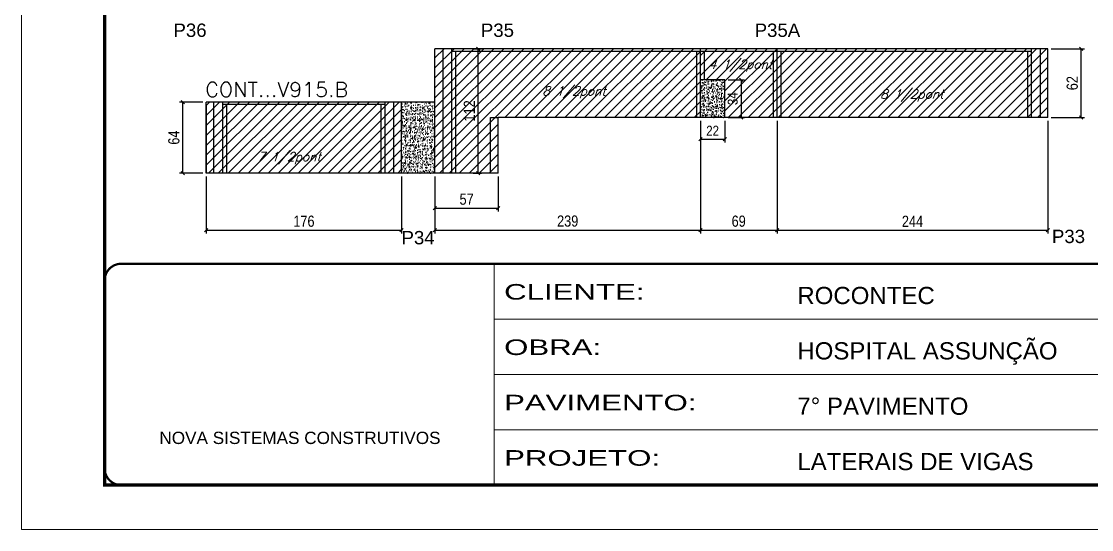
# Model space of a CAD drawing. Extents: x -20960 to -5926, y -2106 to 21915.
# Drawn here: x -10608 to -9645, y 15123 to 15580 of the extents above; entities that cross this region are included whole.
import ezdxf

# ---------------------------------------------------------------- set-up
doc = ezdxf.new("R2010")
doc.units = 0
doc.linetypes.add('CONTINUO', pattern=[0])
doc.linetypes.add('DASHED', pattern=[0.75, 0.5, -0.25])
for name, color, linetype in [('5', 5, 'Continuous'), ('COTA', 241, 'Continuous'), ('Painéis', 200, 'Continuous'), ('Reaproveitamento', 251, 'Continuous'), ('SARR_2.2x7', 40, 'Continuous'), ('SARR_3.5x7', 81, 'Continuous'), ('texto', 7, 'Continuous')]:
    doc.layers.add(name, color=color, linetype=linetype)
for name, color, linetype, lineweight in [('Folhas', 255, 'Continuous', 9), ('SARRAFO DE PRESSAO', 251, 'DASHED', 9), ('Texto Seção', 7, 'Continuous', 15)]:
    doc.layers.add(name, color=color, linetype=linetype, lineweight=lineweight)
doc.styles.add('ARIAL', font='arial.ttf')
doc.styles.add('COTA TECNICA', font='techl___.ttf', dxfattribs={"height": 10})
doc.styles.add('COTA TECNICA-50', font='techl___.ttf', dxfattribs={"height": 9})
doc.styles.add('REGUA-120', font='ROMANS.shx', dxfattribs={"height": 15})
doc.styles.add('Romans', font='romans.shx')
doc.styles.get("Standard").update_dxf_attribs({"font": 'arial.ttf'})
doc.styles.add('Tecnologia', font='')
doc.styles.get('Tecnologia').set_extended_font_data('Forgotten Futurist')
doc.dimstyles.new('COTA PAINEL-50', dxfattribs={"dimtxt": 9, "dimasz": 3, "dimexe": 3, "dimexo": 3, "dimgap": 3, "dimtad": 1, "dimdec": 1, "dimzin": 12, "dimdsep": 46, "dimtxsty": 'COTA TECNICA-50', "dimblk1": 'OBLIQUE', "dimblk2": 'OBLIQUE', "dimsah": 1, "dimcen": 0.9, "dimclrd": 4, "dimclre": 4, "dimclrt": 240, "dimadec": 1, "dimazin": 3, "dimtfac": 1, "dimtdec": 1, "dimtmove": 0, "dimatfit": 3, "dimfxl": 1, "dimtolj": 1, "dimtzin": 12, "dimarcsym": 0})
doc.dimstyles.new('PAINEL', dxfattribs={"dimtxt": 10, "dimasz": 3, "dimexe": 3, "dimexo": 3, "dimgap": 3, "dimtad": 1, "dimdec": 1, "dimzin": 12, "dimdsep": 46, "dimtxsty": 'COTA TECNICA', "dimblk1": 'OBLIQUE', "dimblk2": 'OBLIQUE', "dimsah": 1, "dimcen": 0.9, "dimclrd": 4, "dimclre": 4, "dimclrt": 240, "dimadec": 1, "dimazin": 3, "dimtfac": 1, "dimtdec": 1, "dimtmove": 0, "dimatfit": 3, "dimfxl": 1, "dimtolj": 1, "dimtzin": 12, "dimarcsym": 0})

# ---------------------------------------------------------------- blocks, each defined once
blk = doc.blocks.new('9999999999')
at = {"color": 30, "linetype": 'CONTINUO'}
for p, q in [((98564.56, 34230.21), (98564.56, 34429.45)), ((98564.56, 34379.64), (99583.98, 34379.64)), ((98564.56, 34329.83), (99487.98, 34329.83)), ((98564.56, 34280.02), (99487.98, 34280.02))]:
    blk.add_line(p, q, dxfattribs=at)
at = {"color": 30, "linetype": 'CONTINUO', "const_width": 2}
blk.add_lwpolyline([(99583.98, 34230.21), (99583.98, 34414.45, 0.414214), (99568.98, 34429.45), (98228.98, 34429.45, 0.414214), (98213.98, 34414.45), (98213.98, 34245.21, 0.414214), (98228.98, 34230.21), (99583.98, 34230.21)], format="xyb", dxfattribs=at)
at = {"layer": 'Folhas'}
blk.add_lwpolyline([(98138.98, 34190.21), (99623.98, 34190.21), (99623.98, 35240.21), (98138.98, 35240.21)], close=True, dxfattribs=at)
at = {"layer": 'Folhas', "color": 30, "const_width": 3}
blk.add_lwpolyline([(98213.98, 34230.21), (99583.98, 34230.21), (99583.98, 35200.21), (98213.98, 35200.21)], close=True, dxfattribs=at)
at = {"color": 7, "linetype": 'Continuous', "ltscale": 5, "style": 'ARIAL'}
for s, height, p in [('ROCONTEC', 15.483, (98837.68, 34393.13)), ('HOSPITAL ASSUNÇÃO', 15.4829, (98837.68, 34343.32)), ('7° PAVIMENTO', 15.4829, (98837.68, 34293.51)), ('NOVA SISTEMAS CONSTRUTIVOS', 11.0592, (98263.19, 34267.21)), ('LATERAIS DE VIGAS', 15.4829, (98837.68, 34243.7))]:
    blk.add_text(s, height=height, dxfattribs=at).set_placement(p)
at = {"layer": 'Folhas', "color": 7, "style": 'Tecnologia', "width": 1.5}
for s, p in [('CLIENTE:', (98573.65, 34397.17)), ('OBRA:', (98573.65, 34347.31)), ('PAVIMENTO:', (98573.65, 34297.5)), ('PROJETO:', (98573.65, 34247.69))]:
    blk.add_text(s, height=14, dxfattribs=at).set_placement(p)
blk = doc.blocks.new('_Oblique')
at = {"color": 0, "linetype": 'ByBlock', "lineweight": -2}
blk.add_line((-0.5, -0.5), (0.5, 0.5), dxfattribs=at)
blk = doc.blocks.new('*D470')
at = {"layer": 'COTA', "color": 4, "linetype": 'ByBlock', "lineweight": -2, "transparency": 16777216}
for p, q in [((-9681.09, 15555.27), (-9651.11, 15555.27)), ((-9654.11, 15493.27), (-9654.11, 15555.27)), ((-9681.09, 15493.27), (-9651.11, 15493.27))]:
    blk.add_line(p, q, dxfattribs=at)
at = {"layer": 'Defpoints', "color": 0, "linetype": 'ByBlock', "transparency": 16777216}
for p in [(-9684.09, 15555.27), (-9654.11, 15555.27), (-9684.09, 15493.27)]:
    blk.add_point(p, dxfattribs=at)
at = {"layer": 'COTA', "color": 4, "linetype": 'ByBlock', "lineweight": -2, "transparency": 16777216, "xscale": 3, "yscale": 3, "zscale": 3}
for p, rotation in [((-9654.11, 15555.27), 90), ((-9654.11, 15493.27), 270)]:
    blk.add_blockref('_Oblique', p, dxfattribs=dict(at, rotation=rotation))
at = {"layer": 'COTA', "color": 240, "linetype": 'ByBlock', "transparency": 16777216, "insert": (-9662.22, 15524.27), "char_height": 10, "attachment_point": 5, "rotation": 90, "style": 'COTA TECNICA'}
blk.add_mtext('\\A1;62', dxfattribs=at)
blk = doc.blocks.new('*D472')
at = {"layer": 'COTA', "color": 4, "lineweight": -2, "transparency": 16777216}
for p, q in [((-10442.09, 15440.27), (-10442.09, 15388.87)), ((-10266.09, 15440.27), (-10266.09, 15388.87)), ((-10442.09, 15391.87), (-10266.09, 15391.87))]:
    blk.add_line(p, q, dxfattribs=at)
at = {"layer": 'Defpoints', "color": 0, "transparency": 16777216}
for p in [(-10442.09, 15443.27), (-10266.09, 15443.27), (-10266.09, 15391.87)]:
    blk.add_point(p, dxfattribs=at)
at = {"layer": 'COTA', "color": 4, "lineweight": -2, "transparency": 16777216, "xscale": 3, "yscale": 3, "zscale": 3, "rotation": 180}
blk.add_blockref('_Oblique', (-10442.09, 15391.87), dxfattribs=at)
at = {"layer": 'COTA', "color": 4, "lineweight": -2, "transparency": 16777216, "xscale": 3, "yscale": 3, "zscale": 3}
blk.add_blockref('_Oblique', (-10266.09, 15391.87), dxfattribs=at)
at = {"layer": 'COTA', "color": 240, "transparency": 16777216, "insert": (-10354.09, 15399.97), "char_height": 10, "attachment_point": 5, "style": 'COTA TECNICA'}
blk.add_mtext('\\A1;176', dxfattribs=at)
blk = doc.blocks.new('*D523')
at = {"layer": 'COTA', "color": 4, "lineweight": -2, "ltscale": 25, "transparency": 16777216}
for p, q in [((-10445.09, 15507.27), (-10466.05, 15507.27)), ((-10463.05, 15443.27), (-10463.05, 15507.27)), ((-10445.09, 15443.27), (-10466.05, 15443.27))]:
    blk.add_line(p, q, dxfattribs=at)
at = {"layer": 'Defpoints', "color": 0, "ltscale": 25, "transparency": 16777216}
for p in [(-10463.05, 15507.27), (-10442.09, 15507.27), (-10442.09, 15443.27)]:
    blk.add_point(p, dxfattribs=at)
at = {"layer": 'COTA', "color": 4, "lineweight": -2, "ltscale": 25, "transparency": 16777216, "xscale": 3, "yscale": 3, "zscale": 3}
for p, rotation in [((-10463.05, 15507.27), 90), ((-10463.05, 15443.27), 270)]:
    blk.add_blockref('_Oblique', p, dxfattribs=dict(at, rotation=rotation))
at = {"layer": 'COTA', "color": 240, "ltscale": 25, "transparency": 16777216, "insert": (-10471.16, 15475.27), "char_height": 10, "attachment_point": 5, "rotation": 90, "style": 'COTA TECNICA'}
blk.add_mtext('\\A1;64', dxfattribs=at)
blk = doc.blocks.new('*D524')
at = {"layer": 'COTA', "color": 4, "lineweight": -2, "ltscale": 25, "transparency": 16777216}
for p, q in [((-9997.09, 15490.27), (-9997.09, 15388.87)), ((-10236.09, 15440.27), (-10236.09, 15388.87)), ((-10236.09, 15391.87), (-9997.09, 15391.87))]:
    blk.add_line(p, q, dxfattribs=at)
at = {"layer": 'Defpoints', "color": 0, "ltscale": 25, "transparency": 16777216}
for p in [(-9997.09, 15493.27), (-10236.09, 15443.27), (-9997.09, 15391.87)]:
    blk.add_point(p, dxfattribs=at)
at = {"layer": 'COTA', "color": 4, "lineweight": -2, "ltscale": 25, "transparency": 16777216, "xscale": 3, "yscale": 3, "zscale": 3, "rotation": 180}
blk.add_blockref('_Oblique', (-10236.09, 15391.87), dxfattribs=at)
at = {"layer": 'COTA', "color": 4, "lineweight": -2, "ltscale": 25, "transparency": 16777216, "xscale": 3, "yscale": 3, "zscale": 3}
blk.add_blockref('_Oblique', (-9997.09, 15391.87), dxfattribs=at)
at = {"layer": 'COTA', "color": 240, "ltscale": 25, "transparency": 16777216, "insert": (-10116.59, 15400.12), "char_height": 10, "attachment_point": 5, "style": 'COTA TECNICA'}
blk.add_mtext('\\A1;239', dxfattribs=at)
blk = doc.blocks.new('*D525')
at = {"layer": 'COTA', "color": 4, "lineweight": -2, "ltscale": 25, "transparency": 16777216}
for p, q in [((-9997.09, 15490.27), (-9997.09, 15388.87)), ((-9928.09, 15490.27), (-9928.09, 15388.87)), ((-9997.09, 15391.87), (-9928.09, 15391.87))]:
    blk.add_line(p, q, dxfattribs=at)
at = {"layer": 'Defpoints', "color": 0, "ltscale": 25, "transparency": 16777216}
for p in [(-9997.09, 15493.27), (-9928.09, 15493.27), (-9928.09, 15391.87)]:
    blk.add_point(p, dxfattribs=at)
at = {"layer": 'COTA', "color": 4, "lineweight": -2, "ltscale": 25, "transparency": 16777216, "xscale": 3, "yscale": 3, "zscale": 3, "rotation": 180}
blk.add_blockref('_Oblique', (-9997.09, 15391.87), dxfattribs=at)
at = {"layer": 'COTA', "color": 4, "lineweight": -2, "ltscale": 25, "transparency": 16777216, "xscale": 3, "yscale": 3, "zscale": 3}
blk.add_blockref('_Oblique', (-9928.09, 15391.87), dxfattribs=at)
at = {"layer": 'COTA', "color": 240, "ltscale": 25, "transparency": 16777216, "insert": (-9962.59, 15400), "char_height": 10, "attachment_point": 5, "style": 'COTA TECNICA'}
blk.add_mtext('\\A1;69', dxfattribs=at)
blk = doc.blocks.new('*D526')
at = {"layer": 'COTA', "color": 4, "lineweight": -2, "ltscale": 25, "transparency": 16777216}
for p, q in [((-9928.09, 15490.27), (-9928.09, 15388.87)), ((-9684.09, 15490.27), (-9684.09, 15388.87)), ((-9928.09, 15391.87), (-9684.09, 15391.87))]:
    blk.add_line(p, q, dxfattribs=at)
at = {"layer": 'Defpoints', "color": 0, "ltscale": 25, "transparency": 16777216}
for p in [(-9928.09, 15493.27), (-9684.09, 15493.27), (-9684.09, 15391.87)]:
    blk.add_point(p, dxfattribs=at)
at = {"layer": 'COTA', "color": 4, "lineweight": -2, "ltscale": 25, "transparency": 16777216, "xscale": 3, "yscale": 3, "zscale": 3, "rotation": 180}
blk.add_blockref('_Oblique', (-9928.09, 15391.87), dxfattribs=at)
at = {"layer": 'COTA', "color": 4, "lineweight": -2, "ltscale": 25, "transparency": 16777216, "xscale": 3, "yscale": 3, "zscale": 3}
blk.add_blockref('_Oblique', (-9684.09, 15391.87), dxfattribs=at)
at = {"layer": 'COTA', "color": 240, "ltscale": 25, "transparency": 16777216, "insert": (-9806.09, 15399.94), "char_height": 10, "attachment_point": 5, "style": 'COTA TECNICA'}
blk.add_mtext('\\A1;244', dxfattribs=at)
blk = doc.blocks.new('*D527')
at = {"layer": 'COTA', "color": 4, "lineweight": -2, "ltscale": 25, "transparency": 16777216}
for p, q in [((-10236.09, 15440.27), (-10236.09, 15408.7)), ((-10179.09, 15440.27), (-10179.09, 15408.7)), ((-10236.09, 15411.7), (-10179.09, 15411.7))]:
    blk.add_line(p, q, dxfattribs=at)
at = {"layer": 'Defpoints', "color": 0, "ltscale": 25, "transparency": 16777216}
for p in [(-10236.09, 15443.27), (-10179.09, 15443.27), (-10179.09, 15411.7)]:
    blk.add_point(p, dxfattribs=at)
at = {"layer": 'COTA', "color": 4, "lineweight": -2, "ltscale": 25, "transparency": 16777216, "xscale": 3, "yscale": 3, "zscale": 3, "rotation": 180}
blk.add_blockref('_Oblique', (-10236.09, 15411.7), dxfattribs=at)
at = {"layer": 'COTA', "color": 4, "lineweight": -2, "ltscale": 25, "transparency": 16777216, "xscale": 3, "yscale": 3, "zscale": 3}
blk.add_blockref('_Oblique', (-10179.09, 15411.7), dxfattribs=at)
at = {"layer": 'COTA', "color": 240, "ltscale": 25, "transparency": 16777216, "insert": (-10207.59, 15419.81), "char_height": 10, "attachment_point": 5, "style": 'COTA TECNICA'}
blk.add_mtext('\\A1;57', dxfattribs=at)
blk = doc.blocks.new('*D473')
at = {"layer": 'COTA', "color": 4, "lineweight": -2, "ltscale": 25, "transparency": 16777216}
for p, q in [((-10201.81, 15555.27), (-10194.09, 15555.27)), ((-10197.09, 15443.27), (-10197.09, 15555.27)), ((-10201.81, 15443.27), (-10194.09, 15443.27))]:
    blk.add_line(p, q, dxfattribs=at)
at = {"layer": 'Defpoints', "color": 0, "ltscale": 25, "transparency": 16777216}
for p in [(-10204.81, 15555.27), (-10197.09, 15555.27), (-10204.81, 15443.27)]:
    blk.add_point(p, dxfattribs=at)
at = {"layer": 'COTA', "color": 4, "lineweight": -2, "ltscale": 25, "transparency": 16777216, "xscale": 3, "yscale": 3, "zscale": 3}
for p, rotation in [((-10197.09, 15555.27), 90), ((-10197.09, 15443.27), 270)]:
    blk.add_blockref('_Oblique', p, dxfattribs=dict(at, rotation=rotation))
at = {"layer": 'COTA', "color": 240, "ltscale": 25, "transparency": 16777216, "insert": (-10205.15, 15499.27), "char_height": 10, "attachment_point": 5, "rotation": 90, "style": 'COTA TECNICA'}
blk.add_mtext('\\A1;112', dxfattribs=at)
blk = doc.blocks.new('*D509')
at = {"layer": 'COTA', "color": 4, "lineweight": -2, "transparency": 16777216}
for p, q in [((-9972.09, 15527.27), (-9957.28, 15527.27)), ((-9960.28, 15527.27), (-9960.28, 15493.27)), ((-9972.09, 15493.27), (-9957.28, 15493.27))]:
    blk.add_line(p, q, dxfattribs=at)
at = {"layer": 'Defpoints', "color": 0, "transparency": 16777216}
for p in [(-9975.09, 15527.27), (-9975.09, 15493.27), (-9960.28, 15493.27)]:
    blk.add_point(p, dxfattribs=at)
at = {"layer": 'COTA', "color": 4, "lineweight": -2, "transparency": 16777216, "xscale": 3, "yscale": 3, "zscale": 3}
for p, rotation in [((-9960.28, 15527.27), 90), ((-9960.28, 15493.27), 270)]:
    blk.add_blockref('_Oblique', p, dxfattribs=dict(at, rotation=rotation))
at = {"layer": 'COTA', "color": 240, "transparency": 16777216, "insert": (-9967.98, 15510.27), "char_height": 9, "attachment_point": 5, "rotation": 90, "style": 'COTA TECNICA-50'}
blk.add_mtext('\\A1;34', dxfattribs=at)
blk = doc.blocks.new('*D510')
at = {"layer": 'COTA', "color": 4, "lineweight": -2, "transparency": 16777216}
for p, q in [((-9997.09, 15490.27), (-9997.09, 15470.93)), ((-9975.09, 15490.27), (-9975.09, 15470.93)), ((-9997.09, 15473.93), (-9975.09, 15473.93))]:
    blk.add_line(p, q, dxfattribs=at)
at = {"layer": 'Defpoints', "color": 0, "transparency": 16777216}
for p in [(-9997.09, 15493.27), (-9975.09, 15493.27), (-9975.09, 15473.93)]:
    blk.add_point(p, dxfattribs=at)
at = {"layer": 'COTA', "color": 4, "lineweight": -2, "transparency": 16777216, "xscale": 3, "yscale": 3, "zscale": 3, "rotation": 180}
blk.add_blockref('_Oblique', (-9997.09, 15473.93), dxfattribs=at)
at = {"layer": 'COTA', "color": 4, "lineweight": -2, "transparency": 16777216, "xscale": 3, "yscale": 3, "zscale": 3}
blk.add_blockref('_Oblique', (-9975.09, 15473.93), dxfattribs=at)
at = {"layer": 'COTA', "color": 240, "transparency": 16777216, "insert": (-9986.09, 15481.43), "char_height": 9, "attachment_point": 5, "style": 'COTA TECNICA-50'}
blk.add_mtext('\\A1;22', dxfattribs=at)

msp = doc.modelspace()

# ---------------------------------------------------------------- hatches: boundary and pattern name
at = {"layer": 'COTA', "linetype": 'ByBlock'}
h = msp.add_hatch(dxfattribs=at)
h.set_pattern_fill('AR-CONC', color=256, scale=0.03)
h.set_pattern_definition([(50, (9279.7323, 11208.6845), (5.4655401, -0.4781726), [0.5715, -6.2865]), (355, (9279.7323, 11208.6845), (-1.0573026, 5.7317054), [0.4572, -5.0292175]), (100.451445, (9280.188, 11208.6447), (4.4082374, 5.2535326), [0.4857003, -5.3427073]), (46.1842, (9279.732, 11210.2085), (8.1323712, -1.2612698), [0.85725, -9.42975]), (96.635558, (9280.41, 11210.1034), (7.122124, 7.4227837), [0.7285507, -8.0140682]), (351.18415, (9279.732, 11210.2085), (7.122124, 7.4227837), [0.685799, -7.543792]), (21, (9280.4943, 11209.8275), (4.5484317, -3.0679559), [0.5715, -6.2865]), (326, (9280.4943, 11209.8275), (1.8540609, 5.525639), [0.4572, -5.0292]), (71.451445, (9280.8733, 11209.572), (6.4024926, 2.457683), [0.4857003, -5.3426981]), (37.5, (9279.7323, 11208.6845), (0.0926581, 2.53665117), [0, -4.96824, 0, -5.1054, 0, -5.04825]), (7.5, (9279.7323, 11208.6845), (2.00458988, 3.00541724), [0, -2.91084, 0, -4.85394, 0, -1.92405]), (327.5, (9278.033, 11208.6845), (4.06771786, -0.17186232), [0, -1.905, 0, -5.9436, 0, -7.8867]), (317.5, (9277.271, 11208.6845), (4.44387544, 0.7627947), [0, -2.4765, 0, -3.94716, 0, -5.6007])])
h.paths.add_polyline_path([(-9975.09, 15527.27), (-9997.09, 15527.27), (-9997.09, 15493.27), (-9975.09, 15493.27)])
h = msp.add_hatch(dxfattribs=at)
h.set_pattern_fill('AR-CONC', color=256, scale=0.03)
h.set_pattern_definition([(50, (-147787.1466, -14905.826), (5.46554007, -0.47817257), [0.5715, -6.2865]), (355, (-147787.1466, -14905.826), (-1.05730264, 5.73170536), [0.4572, -5.02921753]), (100.4514447, (-147786.691, -14905.8657), (4.40823741, 5.25353256), [0.48570026, -5.34270734]), (46.1842, (-147787.1466, -14904.302), (8.13237123, -1.26126984), [0.85725, -9.42975]), (96.6355576, (-147786.469, -14904.407), (7.122124, 7.42278374), [0.7285507, -8.01406824]), (351.184151, (-147787.147, -14904.302), (7.122124, 7.42278374), [0.685799, -7.54379196]), (21, (-147786.3846, -14904.683), (4.54843174, -3.06795595), [0.5715, -6.2865]), (326, (-147786.3846, -14904.683), (1.85406085, 5.52563898), [0.4572, -5.0292]), (71.451445, (-147786.0055, -14904.9385), (6.40249258, 2.45768307), [0.48570026, -5.34269813]), (37.5, (-147787.1466, -14905.8258), (0.092658098, 2.536651166), [0, -4.96824, 0, -5.1054, 0, -5.04825]), (7.5, (-147787.1466, -14905.8258), (2.004589875, 3.005417245), [0, -2.91084, 0, -4.85394, 0, -1.92405]), (327.5, (-147788.8458, -14905.8258), (4.067717855, -0.17186232), [0, -1.905, 0, -5.9436, 0, -7.8867]), (317.5, (-147789.608, -14905.826), (4.44387544, 0.76279473), [0, -2.4765, 0, -3.94716, 0, -5.6007])])
h.paths.add_polyline_path([(-10236.09, 15507.27), (-10266.09, 15507.27), (-10266.09, 15448.47), (-10266.09, 15446.48), (-10266.09, 15443.27), (-10236.09, 15443.27)])
at = {"layer": 'Reaproveitamento', "linetype": 'ByBlock'}
h = msp.add_hatch(dxfattribs=at)
h.set_pattern_fill('ANSI31', color=256, scale=2)
h.set_pattern_definition([(45, (-3170, -1148.575), (-4.490128, 4.490128), [])])
h.paths.add_polyline_path([(-10179.09, 15493.27), (-9997.09, 15493.27), (-9997.09, 15555.27), (-10236.09, 15555.27), (-10236.09, 15443.27), (-10179.09, 15443.27)])
h = msp.add_hatch(dxfattribs=at)
h.set_pattern_fill('ANSI31', color=256, scale=2)
h.set_pattern_definition([(45, (-3166.5, -1148.575), (-4.490128, 4.490128), [])])
h.paths.add_polyline_path([(-9976.09, 15555.27), (-9997.09, 15555.27), (-9997.09, 15527.27), (-9975.09, 15527.27), (-9975.09, 15493.27), (-9928.09, 15493.27), (-9928.09, 15555.27)])
h = msp.add_hatch(dxfattribs=at)
h.set_pattern_fill('ANSI31', color=256, scale=2)
h.set_pattern_definition([(45, (-152557.1976, -15979.233), (-4.49012806, 4.49012806), [])])
h.paths.add_polyline_path([(-9684.09, 15493.27), (-9684.09, 15555.27), (-9928.09, 15555.27), (-9928.09, 15493.27)])
h.paths.add_polyline_path([(-9843.09, 15505.1), (-9775.47, 15505.1), (-9769.97, 15521.07), (-9837.59, 15521.07)], flags=24)
h = msp.add_hatch(dxfattribs=at)
h.set_pattern_fill('ANSI31', color=256, scale=2)
h.set_pattern_definition([(45, (-152684.1976, -16190.9415), (-4.49012806, 4.49012806), [])])
h.paths.add_polyline_path([(-10266.09, 15507.27), (-10442.09, 15507.27), (-10442.09, 15443.27), (-10266.09, 15443.27)])

# ---------------------------------------------------------------- linework, layer by layer
at = {"layer": 'COTA', "linetype": 'ByBlock'}
for p, q in [((-10236.09, 15507.27), (-10266.09, 15507.27)), ((-10266.09, 15466.47), (-10266.09, 15507.27)), ((-9975.09, 15493.27), (-9997.09, 15493.27)), ((-10236.09, 15443.27), (-10266.09, 15443.27)), ((-10266.09, 15443.27), (-10266.09, 15443.27))]:
    msp.add_line(p, q, dxfattribs=at)
at = {"layer": 'Painéis', "linetype": 'ByBlock'}
for p, q in [((-9997.09, 15555.27), (-10236.09, 15555.27)), ((-10236.09, 15443.27), (-10236.09, 15555.27)), ((-9976.09, 15555.27), (-9997.09, 15555.27)), ((-9997.09, 15493.27), (-9997.09, 15555.27)), ((-9684.09, 15555.27), (-9976.09, 15555.27)), ((-9976.09, 15555.27), (-9976.09, 15555.27)), ((-9928.09, 15493.27), (-9928.09, 15555.27)), ((-9684.09, 15493.27), (-9684.09, 15555.27)), ((-9975.09, 15527.27), (-9997.09, 15527.27)), ((-9975.09, 15493.27), (-9975.09, 15527.27)), ((-10266.09, 15507.27), (-10442.09, 15507.27)), ((-10442.09, 15443.27), (-10442.09, 15507.27)), ((-10266.09, 15443.27), (-10266.09, 15507.27)), ((-9997.09, 15493.27), (-10179.09, 15493.27)), ((-10179.09, 15443.27), (-10179.09, 15493.27)), ((-9684.09, 15493.27), (-9975.09, 15493.27)), ((-10266.09, 15443.27), (-10442.09, 15443.27)), ((-10179.09, 15443.27), (-10236.09, 15443.27)), ((-10179.09, 15443.27), (-10236.09, 15443.27))]:
    msp.add_line(p, q, dxfattribs=at)
at = {"layer": 'SARR_2.2x7', "linetype": 'Continuous'}
for p, q in [((-10229.09, 15555.27), (-10229.09, 15443.27)), ((-9691.09, 15555.27), (-9691.09, 15493.27)), ((-10221.09, 15553.07), (-9997.09, 15553.07)), ((-9997.09, 15553.07), (-9699.09, 15553.07)), ((-10442.09, 15505.07), (-10442.09, 15507.27)), ((-10435.09, 15443.27), (-10435.09, 15507.27)), ((-10273.09, 15443.27), (-10273.09, 15507.27)), ((-10281.09, 15505.07), (-10427.09, 15505.07)), ((-10186.09, 15443.27), (-10186.09, 15493.27)), ((-10186.09, 15493.27), (-10179.09, 15493.27))]:
    msp.add_line(p, q, dxfattribs=at)
at = {"layer": 'SARR_3.5x7'}
for p, q in [((-10221.09, 15555.27), (-10221.09, 15443.27)), ((-9699.09, 15555.27), (-9699.09, 15493.27)), ((-10217.59, 15553.07), (-10217.59, 15443.27)), ((-10000.59, 15553.07), (-10000.59, 15493.27)), ((-9993.59, 15553.07), (-9993.59, 15553.07)), ((-9993.59, 15553.07), (-9993.59, 15527.27)), ((-9993.59, 15553.07), (-9993.59, 15553.07)), ((-9931.59, 15553.07), (-9931.59, 15493.27)), ((-9924.59, 15553.07), (-9924.59, 15493.27)), ((-9702.59, 15553.07), (-9702.59, 15493.27)), ((-10427.09, 15443.27), (-10427.09, 15507.27)), ((-10281.09, 15443.27), (-10281.09, 15507.27)), ((-10442.09, 15505.07), (-10442.09, 15443.27)), ((-10423.59, 15443.27), (-10423.59, 15505.07)), ((-10284.59, 15443.27), (-10284.59, 15505.07))]:
    msp.add_line(p, q, dxfattribs=at)

# ---------------------------------------------------------------- block references
at = {"layer": 'SARRAFO DE PRESSAO', "color": 6, "linetype": 'ByBlock'}
msp.add_blockref('9999999999', (-108747.48, -19067.69), dxfattribs=at)

# ---------------------------------------------------------------- texts
at = {"layer": '5', "linetype": 'Continuous'}
for s, p in [('P36', (-10471.57, 15565.9)), ('P35', (-10194.75, 15565.9)), ('P35A', (-9948.22, 15565.9)), ('P34', (-10266.21, 15379.22)), ('P33', (-9680.53, 15380.36))]:
    msp.add_text(s, height=12, rotation=359.99996, dxfattribs=at).set_placement(p)
at = {"layer": 'texto', "color": 2, "char_height": 8, "attachment_point": 5, "style": 'Romans'}
for s, insert in [('{\\Q19;\\C256;4 1/2pont}', (-9960.97, 15539.97)), ('{\\Q19;\\C256;8 1/2pont}', (-10110.89, 15515.96)), ('{\\Q19;\\C256;8 1/2pont}', (-9806.72, 15513.08)), ('{\\Q19;\\C256;7 1/2pont}', (-10367.46, 15456.7))]:
    msp.add_mtext(s, dxfattribs=dict(at, insert=insert))
at = {"layer": 'Texto Seção', "style": 'REGUA-120', "width": 1.05}
msp.add_text('CONT...V915.B', height=13, dxfattribs=at).set_placement((-10442.91, 15512.02))

# ---------------------------------------------------------------- dimensions: what is measured, and where the dimension line sits
at = {"layer": 'COTA', "ltscale": 25}
for base, p1, p2, picture, middle in [((-10197.09, 15555.27), (-10204.81, 15443.27), (-10204.81, 15555.27), '*D473', (-10205.15, 15499.27)), ((-10463.05, 15507.27), (-10442.09, 15443.27), (-10442.09, 15507.27), '*D523', (-10471.16, 15475.27))]:
    dim = msp.add_linear_dim(base=base, p1=p1, p2=p2, angle=90, dimstyle='PAINEL', dxfattribs=at)
    dim.commit()
    dim.dimension.update_dxf_attribs({"geometry": picture, "text_midpoint": middle})
at = {"layer": 'COTA', "linetype": 'ByBlock'}
dim = msp.add_linear_dim(base=(-9654.11, 15555.27), p1=(-9684.09, 15493.27), p2=(-9684.09, 15555.27), angle=90, dimstyle='PAINEL', dxfattribs=at)
dim.commit()
dim.dimension.update_dxf_attribs({"geometry": '*D470', "text_midpoint": (-9662.22, 15524.27)})
at = {"layer": 'COTA'}
dim = msp.add_linear_dim(base=(-9960.28, 15493.27), p1=(-9975.09, 15527.27), p2=(-9975.09, 15493.27), angle=90, dimstyle='COTA PAINEL-50', dxfattribs=at)
dim.commit()
dim.dimension.update_dxf_attribs({"geometry": '*D509', "text_midpoint": (-9967.98, 15510.27)})
at = {"layer": 'COTA', "ltscale": 25}
for base, p2, picture, middle in [((-9997.09, 15391.87), (-9997.09, 15493.27), '*D524', (-10116.59, 15400.12)), ((-10179.09, 15411.7), (-10179.09, 15443.27), '*D527', (-10207.59, 15419.81))]:
    dim = msp.add_linear_dim(base=base, p1=(-10236.09, 15443.27), p2=p2, dimstyle='PAINEL', dxfattribs=at)
    dim.commit()
    dim.dimension.update_dxf_attribs({"geometry": picture, "text_midpoint": middle})
for base, p1, p2, picture, middle in [((-9928.09, 15391.87), (-9997.09, 15493.27), (-9928.09, 15493.27), '*D525', (-9962.59, 15400)), ((-9684.09, 15391.87), (-9928.09, 15493.27), (-9684.09, 15493.27), '*D526', (-9806.09, 15399.94))]:
    dim = msp.add_linear_dim(base=base, p1=p1, p2=p2, dimstyle='PAINEL', override={"dimtmove": 1}, dxfattribs=at)
    dim.commit()
    dim.dimension.update_dxf_attribs({"geometry": picture, "text_midpoint": middle})
at = {"layer": 'COTA'}
for base, p1, p2, dimstyle, picture, middle in [((-9975.09, 15473.93), (-9997.09, 15493.27), (-9975.09, 15493.27), 'COTA PAINEL-50', '*D510', (-9986.09, 15481.43)), ((-10266.09, 15391.87), (-10442.09, 15443.27), (-10266.09, 15443.27), 'PAINEL', '*D472', (-10354.09, 15399.97))]:
    dim = msp.add_linear_dim(base=base, p1=p1, p2=p2, dimstyle=dimstyle, dxfattribs=at)
    dim.commit()
    dim.dimension.update_dxf_attribs({"geometry": picture, "text_midpoint": middle})

doc.saveas('drawing.dxf')
